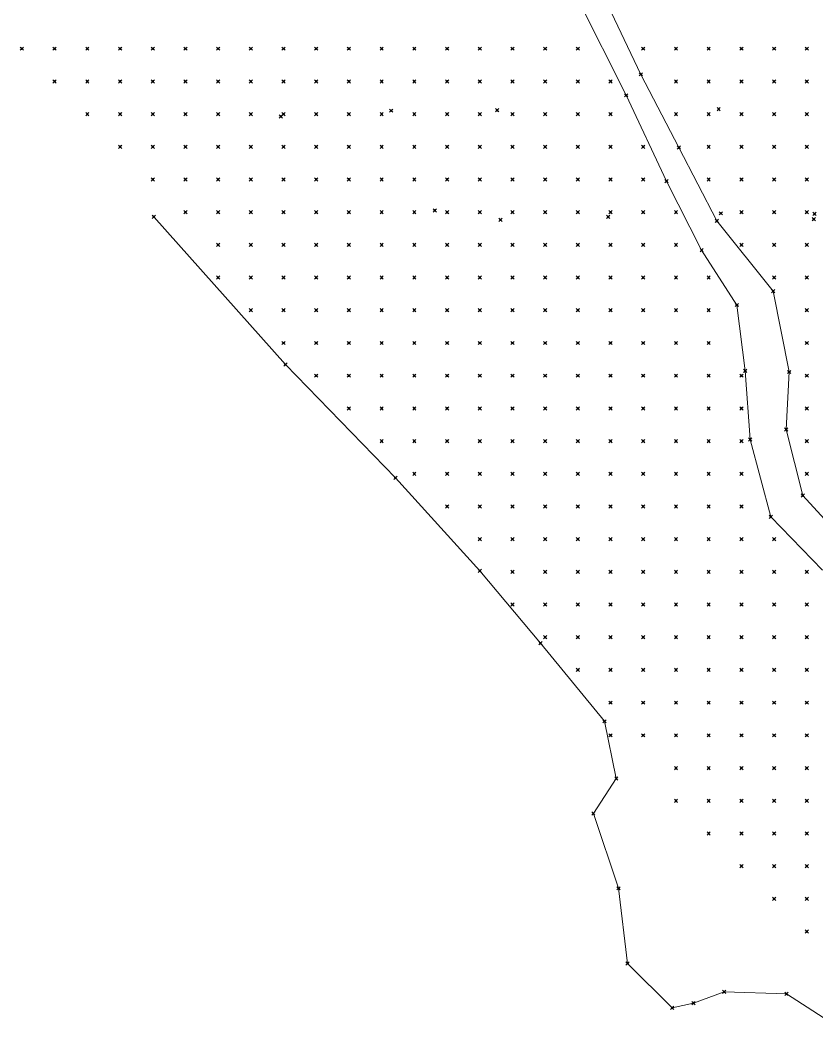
# Model space of a CAD drawing. Header units: metres. Extents: x 441556 to 446409, y 432338 to 461058.
# Drawn here: x 443108.6 to 443181.7, y 449115.3 to 449208.4 of the extents above; entities that cross this region are included whole.
import ezdxf

# ---------------------------------------------------------------- set-up
doc = ezdxf.new("R2010")
doc.units = ezdxf.units.M
doc.header["$MEASUREMENT"] = 0
doc.header["$PDMODE"] = 35
doc.header["$PDSIZE"] = 0.15
for name, color, linetype, lineweight in [('DTM-BRE-RevN_GRP_CURS APA', 2, 'Continuous', 0), ('DTM-BRE-RevN_GRP_DRUM PAMANT', 2, 'Continuous', 0), ('DTM-NOK-RevN_LIDAR_co_lidar', 91, 'Continuous', 0), ('DTM-NOK-RevN_RTK', 32, 'Continuous', 0)]:
    doc.layers.add(name, color=color, linetype=linetype, lineweight=lineweight)

msp = doc.modelspace()

# ---------------------------------------------------------------- linework, layer by layer
at = {"layer": 'DTM-BRE-RevN_GRP_CURS APA'}
for p, q in [((443132.925, 449176.778, 343.085), (443120.852, 449190.34, 343.272)), ((443143.016, 449166.384, 342.898), (443132.925, 449176.778, 343.085)), ((443150.75, 449157.866, 342.898), (443143.016, 449166.384, 342.898)), ((443156.307, 449151.22, 343.37), (443150.75, 449157.866, 342.898)), ((443162.184, 449144.059, 343.337), (443156.307, 449151.22, 343.37)), ((443163.271, 449138.812, 343.283), (443162.184, 449144.059, 343.337)), ((443161.167, 449135.602, 343.173), (443163.271, 449138.812, 343.283)), ((443163.474, 449128.741, 343.348), (443161.167, 449135.602, 343.173)), ((443164.307, 449121.856, 343.173), (443163.474, 449128.741, 343.348)), ((443168.396, 449117.767, 343.25), (443164.307, 449121.856, 343.173)), ((443173.175, 449119.244, 343.37), (443170.361, 449118.208, 343.239)), ((443178.878, 449119.058, 343.337), (443173.175, 449119.244, 343.37)), ((443184.686, 449115.312, 343.337), (443178.878, 449119.058, 343.337)), ((443170.361, 449118.208, 343.239), (443168.396, 449117.767, 343.25))]:
    msp.add_line(p, q, dxfattribs=at)
at = {"layer": 'DTM-BRE-RevN_GRP_DRUM PAMANT'}
for p, q in [((443161.37, 449212.142, 353.299), (443165.526, 449203.406, 354.021)), ((443164.182, 449201.481, 354.104), (443159.798, 449210.166, 353.242)), ((443165.526, 449203.406, 354.021), (443169.015, 449196.688, 354.993)), ((443167.88, 449193.603, 355.304), (443164.182, 449201.481, 354.104)), ((443169.015, 449196.688, 354.993), (443172.499, 449189.967, 356.164)), ((443171.099, 449187.279, 356.311), (443167.88, 449193.603, 355.304)), ((443172.499, 449189.967, 356.164), (443177.659, 449183.517, 357.361)), ((443174.337, 449182.248, 357.005), (443171.099, 449187.279, 356.311)), ((443177.659, 449183.517, 357.361), (443179.127, 449176.105, 357.23)), ((443175.102, 449176.219, 357.025), (443174.337, 449182.248, 357.005)), ((443175.549, 449169.919, 356.38), (443175.102, 449176.219, 357.025)), ((443179.127, 449176.105, 357.23), (443178.854, 449170.828, 356.464)), ((443178.854, 449170.828, 356.464), (443180.369, 449164.766, 355.245)), ((443177.442, 449162.812, 355.133), (443175.549, 449169.919, 356.38)), ((443180.369, 449164.766, 355.245), (443184.705, 449160.018, 353.926)), ((443182.173, 449157.936, 353.865), (443177.442, 449162.812, 355.133))]:
    msp.add_line(p, q, dxfattribs=at)
at = {"layer": 'DTM-NOK-RevN_LIDAR_co_lidar'}
for p in [(443108.758, 449205.759, 344.345), (443111.757, 449205.759, 345), (443114.756, 449205.759, 345.762), (443117.756, 449205.759, 346.195), (443120.755, 449205.759, 346.496), (443123.754, 449205.759, 346.987), (443126.754, 449205.759, 347.625), (443129.753, 449205.759, 348.301), (443132.752, 449205.759, 348.859), (443135.752, 449205.759, 349.366), (443138.751, 449205.759, 349.768), (443141.75, 449205.759, 350.393), (443144.75, 449205.759, 351.152), (443147.749, 449205.759, 351.564), (443150.748, 449205.759, 351.801), (443153.748, 449205.759, 352.207), (443156.747, 449205.759, 352.724), (443159.746, 449205.759, 353.174), (443165.745, 449205.759, 354.186), (443168.744, 449205.759, 355.518), (443171.744, 449205.759, 357.245), (443174.743, 449205.759, 359.034), (443177.743, 449205.759, 360.719), (443180.742, 449205.759, 362.795), (443111.757, 449202.76, 344.55), (443114.756, 449202.76, 345.173), (443117.756, 449202.76, 345.561), (443120.755, 449202.76, 345.591), (443123.754, 449202.76, 346.097), (443126.754, 449202.76, 347.001), (443129.753, 449202.76, 347.756), (443132.752, 449202.76, 348.579), (443135.752, 449202.76, 349.253), (443138.751, 449202.76, 349.738), (443141.75, 449202.76, 350.357), (443144.75, 449202.76, 351.149), (443147.749, 449202.76, 351.662), (443150.748, 449202.76, 351.914), (443153.748, 449202.76, 352.266), (443156.747, 449202.76, 352.86), (443159.746, 449202.76, 353.432), (443162.746, 449202.76, 353.762), (443168.744, 449202.76, 355.016), (443171.744, 449202.76, 356.549), (443174.743, 449202.76, 358.187), (443177.743, 449202.76, 359.627), (443180.742, 449202.76, 361.241), (443114.756, 449199.76, 344.652), (443117.756, 449199.76, 344.785), (443120.755, 449199.76, 344.978), (443123.754, 449199.76, 345.764), (443126.754, 449199.76, 346.607), (443129.753, 449199.76, 347.092), (443132.752, 449199.76, 347.919), (443135.752, 449199.76, 348.876), (443138.751, 449199.76, 349.729), (443141.75, 449199.76, 350.364), (443144.75, 449199.76, 351.06), (443147.749, 449199.76, 351.675), (443150.748, 449199.76, 352.064), (443153.748, 449199.76, 352.411), (443156.747, 449199.76, 353.02), (443159.746, 449199.76, 353.718), (443162.746, 449199.76, 354.097), (443168.744, 449199.76, 354.8), (443171.744, 449199.76, 355.975), (443174.743, 449199.76, 357.285), (443177.743, 449199.76, 358.655), (443180.742, 449199.76, 360.185), (443117.756, 449196.761, 344.13), (443120.755, 449196.761, 344.674), (443123.754, 449196.761, 345.517), (443126.754, 449196.761, 346.23), (443129.753, 449196.761, 346.544), (443132.752, 449196.761, 347.055), (443135.752, 449196.761, 347.892), (443138.751, 449196.761, 349.116), (443141.75, 449196.761, 350.125), (443144.75, 449196.761, 350.976), (443147.749, 449196.761, 351.75), (443150.748, 449196.761, 352.287), (443153.748, 449196.761, 352.651), (443156.747, 449196.761, 353.144), (443159.746, 449196.761, 353.871), (443162.746, 449196.761, 354.452), (443165.745, 449196.761, 354.618), (443171.744, 449196.761, 355.674), (443174.743, 449196.761, 356.723), (443177.743, 449196.761, 357.853), (443180.742, 449196.761, 359.088), (443120.755, 449193.762, 344.133), (443123.754, 449193.762, 344.74), (443126.754, 449193.762, 345.547), (443129.753, 449193.762, 346.1), (443132.752, 449193.762, 346.462), (443135.752, 449193.762, 346.856), (443138.751, 449193.762, 347.844), (443141.75, 449193.762, 349.066), (443144.75, 449193.762, 350.366), (443147.749, 449193.762, 351.669), (443150.748, 449193.762, 352.573), (443153.748, 449193.762, 352.982), (443156.747, 449193.762, 353.383), (443159.746, 449193.762, 354.065), (443162.746, 449193.762, 354.72), (443165.745, 449193.762, 355.01), (443171.744, 449193.762, 355.655), (443174.743, 449193.762, 356.577), (443177.743, 449193.762, 357.517), (443180.742, 449193.762, 358.389), (443123.754, 449190.762, 343.736), (443126.754, 449190.762, 344.608), (443129.753, 449190.762, 345.487), (443132.752, 449190.762, 346.06), (443135.752, 449190.762, 346.396), (443138.751, 449190.762, 346.755), (443141.75, 449190.762, 347.649), (443144.75, 449190.762, 349.165), (443147.749, 449190.762, 350.81), (443150.748, 449190.762, 352.276), (443153.748, 449190.762, 353.148), (443156.747, 449190.762, 353.646), (443159.746, 449190.762, 354.209), (443162.746, 449190.762, 354.809), (443165.745, 449190.762, 355.29), (443168.744, 449190.762, 355.578), (443174.743, 449190.762, 356.608), (443177.743, 449190.762, 357.477), (443180.742, 449190.762, 358.202), (443126.754, 449187.763, 343.766), (443129.753, 449187.763, 344.645), (443132.752, 449187.763, 345.671), (443135.752, 449187.763, 346.073), (443138.751, 449187.763, 346.355), (443141.75, 449187.763, 346.858), (443144.75, 449187.763, 347.866), (443147.749, 449187.763, 349.276), (443150.748, 449187.763, 350.964), (443153.748, 449187.763, 352.583), (443156.747, 449187.763, 353.644), (443159.746, 449187.763, 354.23), (443162.746, 449187.763, 354.824), (443165.745, 449187.763, 355.506), (443168.744, 449187.763, 355.959), (443174.743, 449187.763, 356.627), (443177.743, 449187.763, 357.32), (443180.742, 449187.763, 357.908), (443126.754, 449184.764, 343.095), (443129.753, 449184.764, 343.838), (443132.752, 449184.764, 345.105), (443135.752, 449184.764, 345.671), (443138.751, 449184.764, 346.053), (443141.75, 449184.764, 346.302), (443144.75, 449184.764, 346.797), (443147.749, 449184.764, 347.852), (443150.748, 449184.764, 349.069), (443153.748, 449184.764, 350.834), (443156.747, 449184.764, 352.716), (443159.746, 449184.764, 354.006), (443162.746, 449184.764, 354.887), (443165.745, 449184.764, 355.644), (443168.744, 449184.764, 356.241), (443171.744, 449184.764, 356.524), (443177.743, 449184.764, 357.106), (443180.742, 449184.764, 357.582), (443129.753, 449181.764, 343.227), (443132.752, 449181.764, 344.351), (443135.752, 449181.764, 345.143), (443138.751, 449181.764, 345.733), (443141.75, 449181.764, 346.013), (443144.75, 449181.764, 346.267), (443147.749, 449181.764, 346.906), (443150.748, 449181.764, 347.998), (443153.748, 449181.764, 349.448), (443156.747, 449181.764, 351.149), (443159.746, 449181.764, 353.005), (443162.746, 449181.764, 354.486), (443165.745, 449181.764, 355.296), (443168.744, 449181.764, 356.043), (443171.744, 449181.764, 356.713), (443180.742, 449181.764, 357.432), (443132.752, 449178.765, 343.619), (443135.752, 449178.765, 344.483), (443138.751, 449178.765, 345.318), (443141.75, 449178.765, 345.78), (443144.75, 449178.765, 346.089), (443147.749, 449178.765, 346.398), (443150.748, 449178.765, 346.999), (443153.748, 449178.765, 348.261), (443156.747, 449178.765, 349.98), (443159.746, 449178.765, 351.95), (443162.746, 449178.765, 353.878), (443165.745, 449178.765, 355.256), (443168.744, 449178.765, 356.13), (443171.744, 449178.765, 356.662), (443180.742, 449178.765, 357.287), (443135.752, 449175.766, 343.623), (443138.751, 449175.766, 344.752), (443141.75, 449175.766, 345.452), (443144.75, 449175.766, 345.86), (443147.749, 449175.766, 346.042), (443150.748, 449175.766, 346.423), (443153.748, 449175.766, 347.408), (443156.747, 449175.766, 349.004), (443159.746, 449175.766, 351.001), (443162.746, 449175.766, 353.112), (443165.745, 449175.766, 354.927), (443168.744, 449175.766, 356.103), (443171.744, 449175.766, 356.635), (443174.743, 449175.766, 356.681), (443180.742, 449175.766, 356.917), (443138.751, 449172.766, 344.319), (443141.75, 449172.766, 344.965), (443144.75, 449172.766, 345.409), (443147.749, 449172.766, 345.745), (443150.748, 449172.766, 346.012), (443153.748, 449172.766, 346.634), (443156.747, 449172.766, 348.015), (443159.746, 449172.766, 350.006), (443162.746, 449172.766, 352.198), (443165.745, 449172.766, 354.358), (443168.744, 449172.766, 356.012), (443171.744, 449172.766, 356.514), (443174.743, 449172.766, 356.357), (443180.742, 449172.766, 356.582), (443141.75, 449169.767, 344.359), (443144.75, 449169.767, 344.848), (443147.749, 449169.767, 345.289), (443150.748, 449169.767, 345.662), (443153.748, 449169.767, 346.056), (443156.747, 449169.767, 347.147), (443159.746, 449169.767, 348.909), (443162.746, 449169.767, 350.995), (443165.745, 449169.767, 353.409), (443168.744, 449169.767, 355.46), (443171.744, 449169.767, 356.217), (443174.743, 449169.767, 356.005), (443180.742, 449169.767, 356.099), (443144.75, 449166.768, 343.954), (443147.749, 449166.768, 344.61), (443150.748, 449166.768, 345.251), (443153.748, 449166.768, 345.707), (443156.747, 449166.768, 346.399), (443159.746, 449166.768, 347.919), (443162.746, 449166.768, 349.886), (443165.745, 449166.768, 352.018), (443168.744, 449166.768, 354.482), (443171.744, 449166.768, 355.898), (443174.743, 449166.768, 355.684), (443180.742, 449166.768, 355.461), (443147.749, 449163.768, 343.863), (443150.748, 449163.768, 344.619), (443153.748, 449163.768, 345.26), (443156.747, 449163.768, 345.779), (443159.746, 449163.768, 346.788), (443162.746, 449163.768, 348.592), (443165.745, 449163.768, 350.659), (443168.744, 449163.768, 352.784), (443171.744, 449163.768, 354.685), (443174.743, 449163.768, 355.354), (443150.748, 449160.769, 343.725), (443153.748, 449160.769, 344.572), (443156.747, 449160.769, 345.387), (443159.746, 449160.769, 346.179), (443162.746, 449160.769, 347.442), (443165.745, 449160.769, 349.339), (443168.744, 449160.769, 351.604), (443171.744, 449160.769, 353.842), (443174.743, 449160.769, 354.979), (443177.743, 449160.769, 354.543), (443153.748, 449157.77, 343.834), (443156.747, 449157.77, 344.814), (443159.746, 449157.77, 345.736), (443162.746, 449157.77, 346.663), (443165.745, 449157.77, 347.751), (443168.744, 449157.77, 349.939), (443171.744, 449157.77, 353.269), (443174.743, 449157.77, 354.294), (443177.743, 449157.77, 354.234), (443180.742, 449157.77, 353.596), (443153.748, 449154.77, 343.269), (443156.747, 449154.77, 344.113), (443159.746, 449154.77, 345.136), (443162.746, 449154.77, 346.045), (443165.745, 449154.77, 347.037), (443168.744, 449154.77, 348.284), (443171.744, 449154.77, 350.42), (443174.743, 449154.77, 352.718), (443177.743, 449154.77, 353.896), (443180.742, 449154.77, 353.451), (443156.747, 449151.771, 343.442), (443159.746, 449151.771, 344.351), (443162.746, 449151.771, 345.391), (443165.745, 449151.771, 346.402), (443168.744, 449151.771, 347.501), (443171.744, 449151.771, 348.628), (443174.743, 449151.771, 350.302), (443177.743, 449151.771, 352.254), (443180.742, 449151.771, 353.035), (443159.746, 449148.772, 343.653), (443162.746, 449148.772, 344.639), (443165.745, 449148.772, 345.705), (443168.744, 449148.772, 346.744), (443171.744, 449148.772, 347.856), (443174.743, 449148.772, 348.914), (443177.743, 449148.772, 350.553), (443180.742, 449148.772, 352.185), (443162.746, 449145.772, 343.983), (443165.745, 449145.772, 345.059), (443168.744, 449145.772, 345.953), (443171.744, 449145.772, 347.001), (443174.743, 449145.772, 348.14), (443177.743, 449145.772, 349.355), (443180.742, 449145.772, 350.773), (443162.746, 449142.773, 343.44), (443165.745, 449142.773, 344.318), (443168.744, 449142.773, 345.327), (443171.744, 449142.773, 346.192), (443174.743, 449142.773, 347.138), (443177.743, 449142.773, 348.019), (443180.742, 449142.773, 349.025), (443168.744, 449139.774, 344.851), (443171.744, 449139.774, 345.558), (443174.743, 449139.774, 346.066), (443177.743, 449139.774, 346.712), (443180.742, 449139.774, 347.564), (443168.744, 449136.774, 344.336), (443171.744, 449136.774, 344.87), (443174.743, 449136.774, 345.26), (443177.743, 449136.774, 345.774), (443180.742, 449136.774, 346.454), (443171.744, 449133.775, 344.427), (443174.743, 449133.775, 344.871), (443177.743, 449133.775, 345.086), (443180.742, 449133.775, 345.645), (443174.743, 449130.776, 344.462), (443177.743, 449130.776, 344.695), (443180.742, 449130.776, 345.468), (443177.743, 449127.776, 344.695), (443180.742, 449127.776, 345.635), (443180.742, 449124.777, 345.266)]:
    msp.add_point(p, dxfattribs=at)
at = {"layer": 'DTM-NOK-RevN_RTK'}
for p in [(443165.526, 449203.406, 354.021), (443164.182, 449201.481, 354.104), (443142.623, 449200.073, 350.608), (443152.334, 449200.114, 352.402), (443172.659, 449200.215, 356.57), (443132.499, 449199.541, 347.866), (443169.015, 449196.688, 354.993), (443167.88, 449193.603, 355.304), (443120.852, 449190.34, 343.272), (443146.618, 449190.926, 350.491), (443162.535, 449190.332, 355.045), (443172.858, 449190.657, 356.299), (443181.459, 449190.606, 358.469), (443152.638, 449190.06, 353.544), (443172.499, 449189.967, 356.164), (443181.385, 449190.111, 358.575), (443171.099, 449187.279, 356.311), (443177.659, 449183.517, 357.361), (443174.337, 449182.248, 357.005), (443132.925, 449176.778, 343.085), (443175.102, 449176.219, 357.025), (443179.127, 449176.105, 357.23), (443178.854, 449170.828, 356.464), (443175.549, 449169.919, 356.38), (443143.016, 449166.384, 342.898), (443180.369, 449164.766, 355.245), (443177.442, 449162.812, 355.133), (443150.75, 449157.866, 342.898), (443156.307, 449151.22, 343.37), (443162.184, 449144.059, 343.337), (443163.271, 449138.812, 343.283), (443161.167, 449135.602, 343.173), (443163.474, 449128.741, 343.348), (443164.307, 449121.856, 343.173), (443173.175, 449119.244, 343.37), (443178.878, 449119.058, 343.337), (443168.396, 449117.767, 343.25), (443170.361, 449118.208, 343.239)]:
    msp.add_point(p, dxfattribs=at)

doc.saveas('drawing.dxf')
